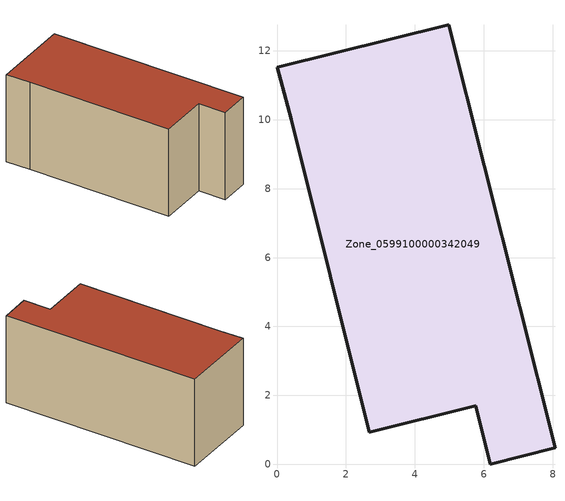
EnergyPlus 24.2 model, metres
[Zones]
Zone_0599100000342049
 floor ground (C_G): 4.98,12.75 8.06,0.48 6.19,0 5.76,1.71 2.67,0.94 0.42,10.01 0,11.51 z0
 wall outside (C_F): 2.67,0.94 5.76,1.71 6.19,0 8.06,0.48 4.98,12.75 0,11.51 0.42,10.01 2.67,0.94 z0:5.83
 roof outside (C_R): 4.98,12.75 0,11.51 0.42,10.01 2.67,0.94 5.76,1.71 6.19,0 8.06,0.48 z5.83
[BUILDING]
Pand.0599100000342049: North Axis=0; Terrain=City; Loads Convergence Tolerance Value=0.04; Temperature Convergence Tolerance Value=0.4; Solar Distribution=FullExterior; Maximum Number of Warmup Days=25; Minimum Number of Warmup Days=1
[Site:Location]
Rotterdam.The.Hague.AP_ZH_NLD Design_Conditions: Latitude=51.96; Longitude=4.45; Time Zone=1; Elevation=-4.5
[SITE:GROUNDTEMPERATURE:BUILDINGSURFACE]
18, 18, 18, 18, 18, 18, 18, 18, 18, 18, 18, 18
[MATERIAL] Thermal Absorptance=0.9; Solar Absorptance=0.7; Visible Absorptance=0.7
Name | Roughness | Thickness | Conductivity | Density | Specific Heat
G.TI.1992-2005 | MediumSmooth | 0.15 | 0.06 | 540 | 1210
F.TI.1992-2005 | Rough | 0.3 | 0.12 | 1920 | 840
R.TI.1992-2005 | MediumRough | 0.2 | 0.08 | 1500 | 1000
[CONSTRUCTION]
C_G: G.TI.1992-2005
C_F: F.TI.1992-2005
C_R: R.TI.1992-2005
[ZONE]
Zone_0599100000342049: Type=1; Multiplier=1; Ceiling Height=Autocalculate; Volume=Autocalculate; Floor Area=autocalculate; Part of Total Floor Area=Yes
[ZONEINFILTRATION:DESIGNFLOWRATE]
Infil_Zone_0599100000342049: Zone or ZoneList or Space or SpaceList=Zone_0599100000342049; Schedule=AlwaysOn; Design Flow Rate Calculation Method=Flow/Area; Flow Rate per Floor Area=0.0015; Constant Term Coefficient=1; Temperature Term Coefficient=0; Velocity Term Coefficient=0; Velocity Squared Term Coefficient=0
[HVACTEMPLATE:ZONE:IDEALLOADSAIRSYSTEM]
Zone_0599100000342049: Maximum Heating Supply Air Temperature=50; Minimum Cooling Supply Air Temperature=13; Maximum Heating Supply Air Humidity Ratio=0.0156; Minimum Cooling Supply Air Humidity Ratio=0.0077; Heating Limit=NoLimit; Cooling Limit=NoLimit; Dehumidification Control Type=ConstantSensibleHeatRatio; Cooling Sensible Heat Ratio=0.7; Dehumidification Setpoint=60; Humidification Control Type=None; Humidification Setpoint=30; Outdoor Air Method=None; Outdoor Air Flow Rate per Person=0.00944; Outdoor Air Flow Rate per Zone Floor Area=0; Outdoor Air Flow Rate per Zone=0; Demand Controlled Ventilation Type=None; Outdoor Air Economizer Type=NoEconomizer; Heat Recovery Type=None; Sensible Heat Recovery Effectiveness=0.7; Latent Heat Recovery Effectiveness=0.65
[ZONECONTROL:THERMOSTAT]
ThermostatControl_Zone_0599100000342049: Zone or ZoneList=Zone_0599100000342049; Control Type Schedule=DualSetpointControlType; Control 1=Thermostat_Zone_0599100000342049; Temperature Difference Between Cutout And Setpoint=0
[THERMOSTATSETPOINT:DUALSETPOINT]
Thermostat_Zone_0599100000342049: Heating Setpoint Temperature Schedule=HeatingSetpoint_Zone_0599100000342049; Cooling Setpoint Temperature Schedule=CoolingSetpoint_Zone_0599100000342049
[SCHEDULE:COMPACT]
HeatingSetpoint_Zone_0599100000342049: Through: 12/31, For: AllDays, Until: 24:00, 21
CoolingSetpoint_Zone_0599100000342049: Through: 12/31, For: AllDays, Until: 24:00, 24
DualSetpointControlType: Through: 12/31, For: AllDays, Until: 24:00, 4
AlwaysOn: Through: 12/31, For: AllDays, Until: 24:00, 1
